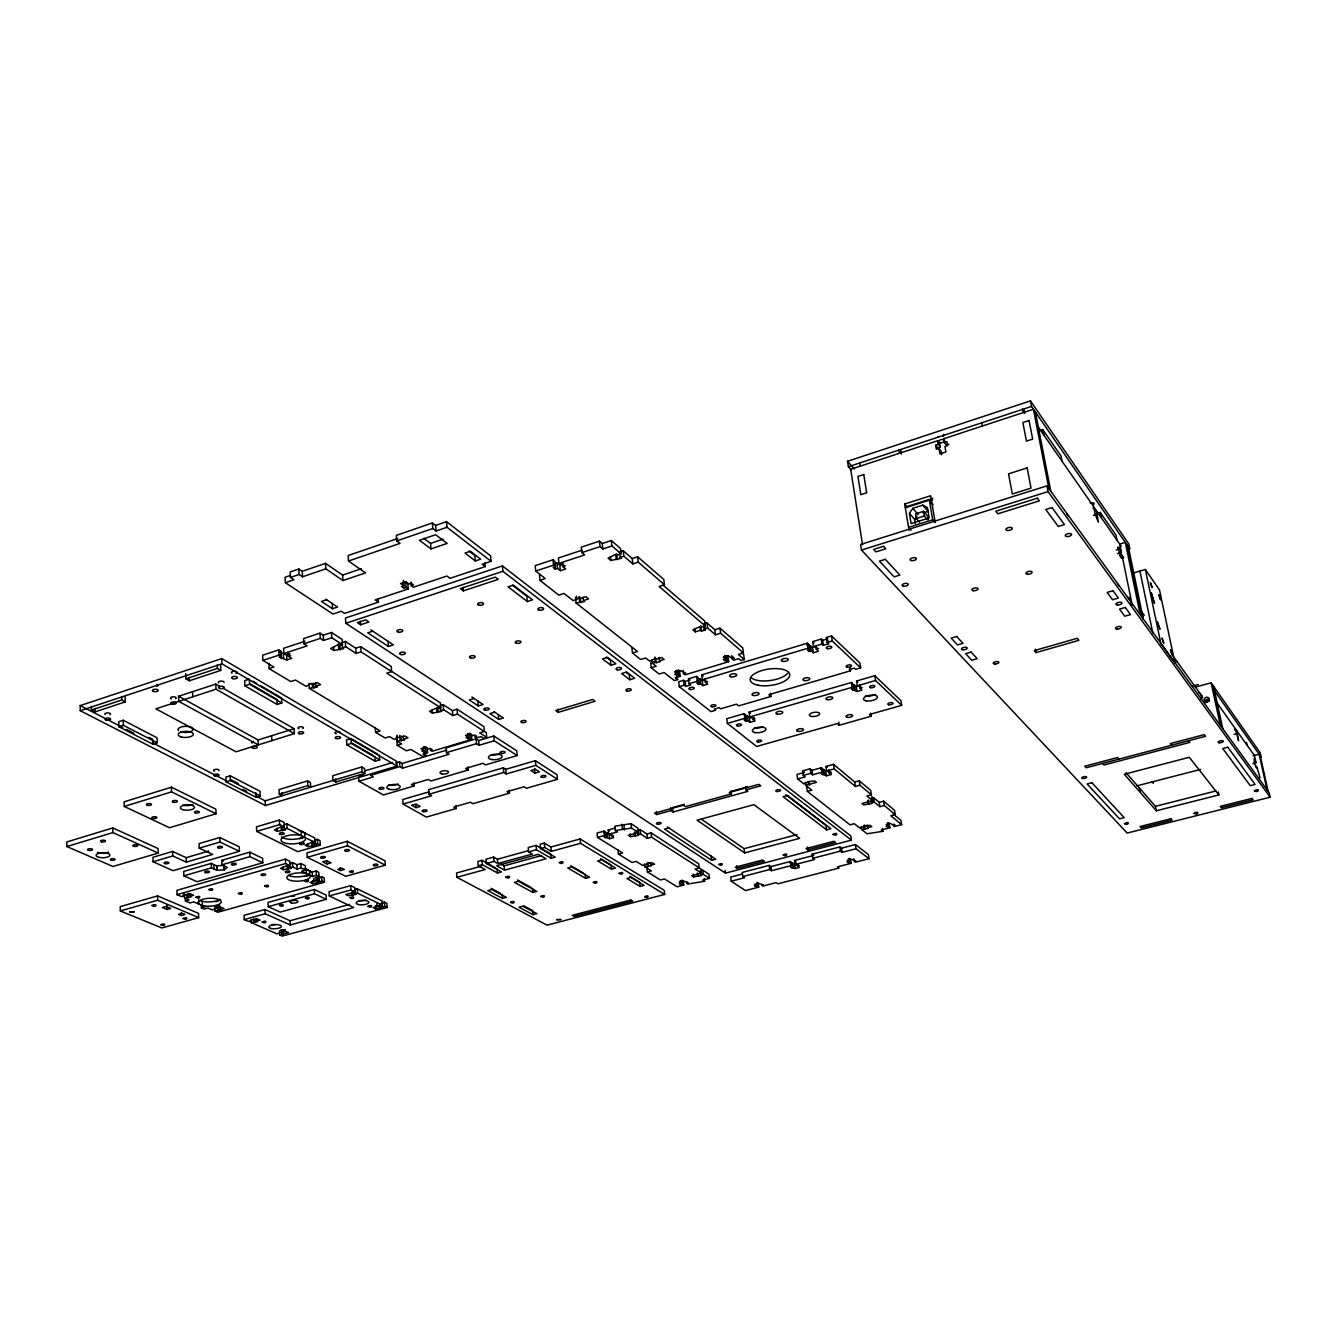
<?xml version="1.0" encoding="UTF-8"?>
<svg xmlns="http://www.w3.org/2000/svg" width="1337" height="1337" viewBox="0 0 1337 1337"><rect width="100%" height="100%" fill="white"/><g stroke="black" fill="none" stroke-linecap="round" stroke-linejoin="round"><path stroke-width="1.5" d="M215.792 901.873L218.483 900.921M909.411 513.341L912.77 508.344L922.797 505.169L927.443 507.625L929.198 517.92L911.115 523.619L909.411 513.341L914.709 519.475L915.394 523.569M914.709 519.475L916.948 516.166M224.031 869.835L227.273 867.395L221.909 864.788L221.758 860.326L249.752 852.17L262.604 858.321L262.787 862.766L197.074 881.718L183.871 875.835L183.737 871.406L211.296 863.384L216.627 865.824L223.881 865.39L224.031 869.835L216.778 870.27L211.447 867.83L183.871 875.835M304.569 876.387L308.195 875.952M397.707 538.493L348.188 555.523L348.522 561.022L365.469 572.904L342.94 580.542L342.606 575.111L325.493 563.328L302.246 571.334L298.786 569.01L290.179 571.969L290.447 577.45L293.923 579.757L285.349 582.698L285.082 577.233L290.229 575.478M411.027 582.113L411.295 585.706L413.4 587.21L446.909 576.03L450.001 578.319L485.231 566.587L482.189 564.264L491.08 561.306L446.993 527.263L436.063 531.006L435.645 525.441L432.386 522.951L396.304 535.385L396.705 540.933L400.014 543.374L348.522 561.022M435.645 525.441L446.541 521.681L490.612 555.858L491.08 561.306M315.766 682.823L315.95 686.232L320.562 684.628L317.437 682.739L312.691 684.26L311.337 683.424L306.056 686.382L295.494 680.032L290.731 681.552L269.105 668.617L268.871 663.436M290.447 577.45L299.07 574.492L302.53 576.799L325.81 568.81L342.94 580.542M396.705 540.933L432.82 528.516L436.063 531.006M583.049 597.138L583.417 600.631L588.531 598.876L585.823 596.703L580.576 598.391L579.406 597.438L573.272 600.731L564.08 593.461L558.833 595.166L539.998 580.358L539.496 575.01M423.979 538.46L430.564 543.407L443.115 539.129M342.606 575.111L361.374 568.726M430.982 548.905L447.143 543.424L435.678 534.716L419.45 540.265L430.982 548.905L430.564 543.407M326.546 599.728L321.465 601.433L332.512 608.753L337.576 607.048L325.91 599.21M408.203 588.932L407.818 583.567L405.713 582.063L403.473 582.815L403.858 588.196L406.097 587.444L408.203 588.932L375.196 599.945L378.404 602.151L344.595 613.399L341.336 611.243L332.946 614.034L285.349 582.698M475.32 560.972L480.651 559.184L470.373 551.279L465.009 553.1L475.32 560.972L474.852 555.523L468.969 551.011M403.39 580.408L403.774 585.79L401.518 586.542L403.858 588.196M411.295 585.706L413.534 584.954L411.211 583.3L408.972 584.052L405.779 581.779L400.582 583.534L403.774 585.79M80.22 705.585L221.758 658.589L396.638 761.321L396.955 766.084L265.394 805.509L80.27 710.699L80.22 705.585L104.253 717.969M502.428 565.919L345.514 617.995L345.832 623.276L725.456 873.145L851.418 840.137L850.8 835.909L502.428 565.919L502.896 571.317L851.418 840.137M80.27 710.699L221.942 663.82L396.955 766.084M345.832 623.276L502.896 571.317M389.919 670.272L440.425 702.894L440.809 707.858L386.777 673.129L391.607 671.592L391.273 666.478L360.706 646.64L355.809 648.228L345.33 641.459L342.055 642.529L342.356 647.743L343.726 648.629L333.849 650.517L330.657 648.495L337.793 644.818L339.18 645.704L342.456 644.635L342.155 639.404L331.476 632.501L323.236 635.225L319.994 633.136L303.583 638.568L303.85 643.816L307.126 645.871L283.862 653.526L283.611 648.295L304.92 641.259M704.783 626.618L705.217 630.011L701.44 631.164L700.404 630.295L695.273 631.883L692.867 629.861L700.772 626.217L701.808 627.103L705.251 626.034L659.091 586.442L664.422 584.737L638.267 562.158L632.836 563.913L632.234 558.548L623.226 550.794L619.616 551.98L620.201 557.362L621.387 558.381L610.808 560.437L608.051 558.114L616.29 554.019L617.477 555.039L621.103 553.852L611.928 545.981L602.803 548.972L602.218 543.557L599.427 541.167L581.261 547.167L581.829 552.599L584.653 554.939L558.899 563.412L558.365 558.014L582.096 550.192M91.334 706.655L91.384 710.064L121.7 700.036L125.243 701.908L125.143 696.778M185.709 673.664L185.876 678.845L217.396 668.433L220.806 670.405L220.622 665.208M851.134 469.805L848.393 466.713L847.541 461.282L1030.443 400.899L1128.829 543.992L1129.865 549.022L1031.529 406.431L1030.443 400.899M288.291 652.874L288.458 656.35L291.733 658.356L286.887 659.943L279.099 657.152L281.205 656.467L280.954 651.253L278.748 649.899L262.654 655.214L262.888 660.428L273.901 667.046L269.105 668.617M562.526 563.061L562.894 566.654L565.735 568.944L560.387 570.698L557.529 568.409L555.223 569.161L553.117 567.473L555.44 566.721L554.905 561.339L553 559.785L535.184 565.668L535.702 571.033L545.295 578.62L539.998 580.358M602.218 543.557L611.327 540.549L620.502 548.454L621.103 553.852M91.384 710.064L94.944 711.902L125.243 701.908M185.876 678.845L189.319 680.784L220.806 670.405M360.555 624.747L368.895 622.006L365.72 619.883L357.38 622.641L360.555 624.747L360.338 621.237M463.354 590.87L498.266 579.356L495.292 577.099L460.329 588.631L463.354 590.87L463.07 587.311M278.865 651.938L280.954 651.253M303.85 643.816L320.278 638.401L323.521 640.473L331.76 637.766L342.456 644.635M581.829 552.599L600.012 546.599L602.803 548.972M848.393 466.713L1031.529 406.431M560.387 570.698L559.835 565.334L556.994 563.027L554.688 563.796L555.223 569.161M262.888 660.428L278.998 655.13L281.205 656.467M535.702 571.033L553.535 565.183L555.44 566.721M289.862 653.676L286.051 654.879L283.862 653.526M940.346 447.059L938.24 444.385L935.649 445.238L937.755 447.912L940.346 447.059L939.71 443.416L937.605 440.742L850.683 469.287L862.566 544.878M559.835 565.334L563.412 564.164M288.458 656.35L290.564 655.665L288.157 654.177M562.894 566.654L565.217 565.885L558.899 563.412M1048.86 488.557L1033.451 409.239L943.588 438.77L944.24 442.43L946.847 441.578L947.549 445.605L944.941 446.458L945.911 451.956L939.911 453.928L938.942 448.413L936.351 449.265L935.649 445.238M372.739 631.198L367.775 632.819L388.415 646.473L393.329 644.885L370.867 629.877M178.606 696.259L258.074 739.979L258.275 744.893L178.757 701.357L178.606 696.259L215.825 684.076L219.385 686.098M948.936 444.252L946.345 445.104L944.24 442.43M342.356 647.743L345.631 646.673L356.127 653.425L361.04 651.838L391.607 671.592M294.341 733.629L216.009 689.207L155.861 708.827L236.081 751.812L294.341 733.629L294.107 728.698L222.945 688.137M620.201 557.362L623.844 556.192L632.836 563.913M123.238 720.242L118.776 721.696L118.859 726.743L152.786 744.174L157.198 742.77L157.081 737.807L123.238 720.242L123.338 725.289L157.198 742.77M632.234 558.548L637.649 556.794L663.804 579.473L664.422 584.737M118.859 726.743L123.338 725.289M249.584 684.26L249.367 679.112L244.671 680.65L244.872 685.781L249.584 684.26L281.806 702.995L281.572 697.947L260.113 685.396M1039.718 430.564L1042.743 429.578L1061.026 455.95L1062.096 461.298M527.33 601.533L532.51 599.845L513.341 585.138L508.093 586.859L527.33 601.533L526.828 596.252L512.422 585.205M309.064 683.257L309.332 688.354L317.304 687.051L315.95 686.232M575.562 597.723L576.097 602.97L584.587 601.566L583.417 600.631M909.06 530.304L904.681 504.016L930.636 495.726L935.165 522.098M244.872 685.781L277.177 704.482L281.806 702.995M932.791 498.3L906.87 506.556L904.681 504.016M905.333 507.776L929.349 500.122L933.176 504.701M928.363 519.424L927.828 516.316L923.583 511.336L915.578 513.876L916.363 518.539L919.572 522.249M923.048 512.94L928.045 511.352L922.797 505.169M916.363 518.539L924.385 515.998L927.56 519.725M935.115 522.617L932.708 519.775L908.592 527.363L911.049 530.171M1046.921 485.883L860.593 544.477L861.479 550.075L1127.175 833.068L1270.15 797.203L1269.164 792.774L1046.921 485.883L1048.041 491.615L1270.15 797.203M861.479 550.075L1048.041 491.615M258.074 739.979L294.107 728.698M171.454 787.192L124.174 801.799L124.257 806.445L169.548 827.737L216.042 813.748L215.892 809.169L171.454 787.192L171.571 791.872L216.042 813.748M703.546 624.045L706.989 622.975L714.827 629.727L715.462 634.808L720.61 633.237L743.439 652.941L738.375 654.462L744.341 659.576L740.982 660.578L738.759 658.673L733.729 660.177L732.225 658.907L731.79 655.598M440.074 705.652L443.199 704.699L452.407 710.632L457.07 709.195L483.894 726.609L484.312 731.456L479.699 732.86L486.701 737.355L486.3 732.526L483.676 730.838M440.809 707.858L436.464 708.042L429.545 711.334L432.336 713.106L441.661 711.384L440.458 710.599L440.207 707.306M474.017 698.516L469.287 699.97L478.328 705.953L483.041 704.499L471.894 697.028M124.257 806.445L171.571 791.872M703.763 625.733L704.181 629.125L707.624 628.072L715.462 634.808M440.458 710.599L443.583 709.646L452.792 715.562L457.471 714.125L484.312 731.456M230.165 775.761L225.869 777.081L226.053 781.861L255.985 797.253L260.23 795.966L260.03 791.27L230.165 775.761L230.332 780.541L260.23 795.966M377.586 754.101L351.013 738.559L346.517 739.946L346.801 744.809L375.212 761.254L379.658 759.917L379.357 755.138M631.9 647.994L632.468 653.024L637.482 651.487L576.097 602.97M375.246 727.428L375.563 732.325L380.126 730.921L309.332 688.354M714.827 629.727L719.958 628.156L742.77 647.944L743.439 652.941M1096.407 513.575L1100.201 512.405L1116.077 535.301L1117.114 540.365M1093.399 515.397L1097.226 514.227L1098.329 522.215L1094.919 513.642L1094.167 507.375L1037.529 426.002M226.053 781.861L230.332 780.541M346.801 744.809L351.297 743.422L379.658 759.917M610.925 665.308L615.872 663.787L607.499 657.369L602.519 658.907L610.925 665.308L610.374 660.294L606.179 657.085M397.106 735.266L397.323 738.509L394.298 739.445L389.602 736.62L385.056 738.007L375.563 732.325M653.943 661.782L650.634 662.784L651.203 667.765L659.191 674.032L664.121 672.544L674.299 680.583L677.575 679.614L677.174 676.321M651.771 659.759L652.155 663.085L660.16 661.798L658.74 657.637M659.124 660.963L664.121 659.442L661.715 657.52L656.718 659.041L655.665 658.205L649.732 661.18L645.671 657.971L640.69 659.492L632.468 653.024M403.239 735.952L403.456 739.194L404.66 739.913L397.089 741.116L401.735 743.924L397.223 745.294L396.771 736.269M403.456 739.194L408.002 737.807L405.228 736.102L396.103 737.773L397.323 738.509M112.826 827.937L66.85 841.942L66.883 846.538L112.926 866.493L158.184 853.073L158.084 848.544L112.826 827.937L112.893 832.583L158.184 853.073M494.59 712.186L489.91 713.607L498.701 719.423L503.347 718.019L493.888 711.652M651.203 667.765L656.166 666.261L652.155 663.085M66.883 846.538L112.893 832.583M629.811 679.731L634.707 678.243L626.585 672.01L621.672 673.514L629.811 679.731L629.276 674.784L626.017 672.277M279.249 794.228L307.794 785.638L310.652 787.175L310.418 782.463L307.56 780.908L279.049 789.532L279.249 794.228L282.157 795.749L282.007 792.607M423.428 747.366L425.383 746.781L427.171 747.868L427.522 752.664L423.027 754.018L425.734 755.639L425.5 752.464M469.688 733.395L467.716 733.996L468.1 738.826L470.089 738.225L471.844 739.344L471.46 734.531L469.688 733.395L470.089 738.225M361.759 766.97L332.712 775.744L332.963 780.474L335.788 782.028L364.834 773.304L364.55 768.558L361.759 766.97L362.06 771.733L364.834 773.304M676.505 670.372L676.89 673.681L674.75 674.316L680.165 676.288L675.235 677.759L677.575 679.614M725.122 655.698L725.54 659.024L723.367 659.676L728.698 661.698L685.096 674.801L683.541 673.564L683.14 670.255M467.883 733.779L468.134 737.005L466.145 737.589L468.1 738.826M683.541 673.564L685.68 672.912L679.497 670.305L674.55 671.809L676.89 673.681M732.225 658.907L734.414 658.255L732.76 656.851L730.57 657.503L728.314 655.581L723.267 657.102L725.54 659.024M471.844 739.344L432.035 751.31L430.23 750.224L432.185 749.622L430.196 748.419L428.241 749.004L425.534 747.366L421.021 748.72L423.729 750.375L421.79 750.959L427.522 752.664M558.314 712.32L595.149 701.24L592.692 699.468L555.808 710.565L558.314 712.32L557.997 709.078M255.935 796.083L265.194 800.846L362.06 771.733M364.767 770.897L392.66 762.525M395.585 763.043L399.479 761.889L402.17 763.477L446.775 750.09M467.933 766.886L468.184 770.012L465.61 768.441L482.991 763.31L485.532 764.898L517.202 755.555L516.784 750.842L493.821 735.985L478.696 740.531L476.106 738.876L446.073 747.884L446.441 752.647L449.082 754.269L402.504 768.19L399.796 766.602L370.616 775.343L373.357 776.897L358.918 781.226L358.634 776.53L364.048 774.908M425.734 755.639L422.743 756.541L410.944 749.455L406.448 750.809L397.223 745.294M486.701 737.355L483.643 738.275L481.019 736.587L476.423 737.974L474.668 736.854L476.657 736.252L474.719 735.016L472.73 735.617L470.072 733.929L465.477 735.317L468.134 737.005M1116.228 549.975L1119.955 548.855L1121.442 552.515L1117.699 553.635M705.067 679.079L705.468 682.355L707.724 684.176L702.827 685.63L700.571 683.809L698.449 684.444L696.778 683.107L698.75 682.522L698.131 677.625L696.627 676.388L688.455 678.845L689.056 683.742L690.577 684.962L685.697 686.416L685.096 681.519L683.575 680.299L678.695 681.77L679.28 686.666L710.933 711.618L715.713 710.231L714.259 709.078L719.055 707.674L720.509 708.827L736.537 704.148L738.676 705.886L770.964 696.46L770.53 693.251M705.468 682.355L707.607 681.72L702.309 679.781L701.691 674.867L807.414 643.197L808.818 644.484L809.537 649.464L807.498 650.066L809.035 651.487L811.241 650.835L813.331 652.757L818.445 651.236L816.355 649.297L815.871 645.988M816.355 649.297L818.578 648.646L813.431 646.59L812.695 641.61L821.252 639.053L822.639 640.356L823.358 645.336L828.505 643.799L828.004 640.473M828.505 643.799L827.118 642.495L826.383 637.515L831.53 635.961L859.892 662.968L860.644 667.848L855.596 669.336L854.293 668.099L849.246 669.57L850.566 670.806L768.859 694.688L770.964 696.46M446.441 752.647L476.49 743.656L479.097 745.294L494.222 740.765L517.202 755.555M685.096 681.519L689.976 680.065L688.455 678.845M806.779 645.102L808.818 644.484M822.639 640.356L827.77 638.819L826.383 637.515M702.827 685.63L702.226 680.75L699.97 678.912L697.847 679.547L698.449 684.444M813.331 652.757L812.612 647.793L810.523 645.855L808.317 646.523L809.035 651.487M679.28 686.666L684.16 685.196L685.697 686.416M689.056 683.742L697.229 681.302L698.75 682.522M702.309 679.781L808.133 648.178L809.537 649.464M813.431 646.59L821.971 644.033L823.358 645.336M827.118 642.495L832.282 640.958L860.644 667.848M702.226 680.75L705.485 679.781M208.773 851.034L186.194 857.669L172.607 851.452L152.97 857.268L153.07 861.763L173.058 870.688L239.423 851.301L239.256 846.806L219.786 837.497L199.079 843.614L199.213 848.159L212.683 854.427L186.328 862.148L172.724 855.964L153.07 861.763M279.4 820.049L256.487 826.834L256.687 831.397L297.716 851.652L320.245 845.151L320.011 840.655L317.337 839.302L314.646 840.087L314.863 844.583L316.033 845.168L307.844 846.605L305.154 845.268L311.02 842.644L314.897 842.444L314.663 837.948L286.853 823.843L284.113 824.645L284.33 829.207L285.533 829.809L277.21 831.296L274.419 829.893L280.319 827.185L284.28 827.001L284.062 822.422L279.4 820.049L279.617 824.645L284.28 827.001M199.213 848.159L219.953 842.043L239.423 851.301M256.687 831.397L279.617 824.645M1133.926 572.838L1145.374 569.478L1159.547 590.068L1174.939 662.985L1160.884 643.565L1145.374 569.478M413.785 782.88L414.002 785.989L383.485 794.98L358.918 781.226M468.184 770.012L430.915 780.992L428.308 779.454L411.378 784.468L414.002 785.989M284.33 829.207L287.071 828.405L314.897 842.444M509.146 790.134L509.414 793.175L507.007 791.688L524.037 786.774L526.427 788.278L557.462 779.337L557.028 774.725L535.368 760.686L505.821 769.327L503.347 767.789L428.642 789.682L428.976 794.295L431.55 795.782L403.122 804.072L402.821 799.493L429.327 791.738M428.976 794.295L503.748 772.435L506.222 773.989L535.803 765.349L557.462 779.337M415.974 807.682L420.202 806.445L415.924 804.038L411.679 805.258L415.974 807.682L415.757 804.64M534.967 773.12L539.413 771.833L535.385 769.243L530.939 770.547L534.967 773.12L534.549 768.474M221.909 864.788L249.919 856.649L262.787 862.766M754.285 717.852L754.703 721.011L749.957 722.381L747.868 720.693L745.812 721.278L744.274 720.041L746.18 719.507L745.561 714.76L744.157 713.624L726.776 718.671L727.378 723.401L756.608 746.481L837.313 723.601L839.218 725.256L871.156 716.197L870.671 713.072M754.703 721.011L752.631 719.323L754.686 718.721L753.166 717.484L751.093 718.069L749.706 716.95L749.071 712.203L851.452 682.488L852.755 683.675L853.474 688.488L851.502 689.056L856.984 691.513L861.914 690.093L860.009 688.321L859.507 685.112M860.009 688.321L862.148 687.703L857.301 685.814L856.566 681.001L874.782 675.703L900.904 700.621L901.673 705.351L869.301 714.526L871.156 716.197M745.194 716.548L747.249 715.947L749.338 717.651L749.957 722.381M852.187 685.563L854.326 684.945L856.248 686.717L856.984 691.513M727.378 723.401L744.776 718.37L746.18 719.507M749.706 716.95L852.187 687.302L853.474 688.488M857.301 685.814L875.534 680.533L901.673 705.351M856.248 686.717L859.541 685.764M314.863 844.583L317.571 843.797L320.245 845.151M456.051 805.459L456.285 808.484L426.353 817.108L403.122 804.072M509.414 793.175L472.88 803.704L470.423 802.25L453.795 807.047L456.285 808.484M157.582 895.89L120.263 906.62L120.33 910.948L161.877 927.962L198.645 917.633L198.511 913.372L157.582 895.89L157.682 900.236L198.645 917.633M177.069 894.67L285.6 863.535L290.062 865.691L286.268 865.875L280.586 868.398L283.26 869.668L291.249 868.281L290.096 867.73L289.845 861.262L285.383 859.106L176.952 890.308L177.069 894.67L181.748 896.676L184.272 895.957L184.188 893.066M347.252 841.291L306.992 852.889L307.226 857.335L345.731 876.303L385.323 865.173L385.039 860.811L347.252 841.291L347.52 845.769L385.323 865.173M120.33 910.948L157.682 900.236M307.226 857.335L347.52 845.769M303.616 868.699A11.782 4.161 -3.1 0 1 306.173 869.184L312.223 872.108L316.134 871.005L318.724 872.259L318.958 876.621L316.368 875.367L312.44 876.487L301.544 871.223L305.488 870.103L305.271 865.707L300.875 863.568L296.931 864.705L292.519 862.566L289.878 863.318L291.031 863.869M1035.974 652.606L1078.875 640.339L1077.238 638.301L1034.27 650.618L1035.974 652.606L1035.339 649.197M184.406 893.551L184.523 897.896L191.041 896.893L189.837 896.375L189.754 893.484M189.837 896.375L193.631 895.289L190.84 894.085L183.052 895.439L184.272 895.957M290.096 867.73L292.719 866.978L297.148 869.1L301.092 867.98L305.488 870.103M185.291 898.08L185.375 900.971L189.152 899.885L184.523 897.896M167.008 909.494L170.752 908.425L166.106 906.469L162.362 907.522L167.008 909.494L166.908 905.182M326.997 863.986L330.974 862.85L326.629 860.694L322.652 861.83L326.997 863.986L326.83 861.045M201.319 905.015L201.402 907.873L205.146 906.82L193.748 901.89L189.988 902.96L185.375 900.971M181.264 915.511L184.991 914.458L182.25 913.305L178.54 914.341L181.264 915.511L181.197 912.653M318.958 876.621L315.031 877.724L319.342 879.796L319.108 875.451M340.333 870.588L344.294 869.468L341.737 868.198L337.776 869.317L340.333 870.588L340.166 867.663M313.727 878.442L313.877 881.334L309.983 882.437L312.557 883.673L320.412 882.303L319.309 881.768L319.075 877.44L321.682 876.704L324.239 877.941L324.473 882.27L217.73 912.269L215.056 911.099L214.906 906.837M319.342 879.796L312.758 880.799L313.877 881.334M215.056 911.099L221.441 910.129L220.287 909.628L220.187 906.787M220.287 909.628L224.031 908.575L221.357 907.405L216.444 907.957L212.366 909.945L207.87 907.99L204.126 909.06L201.402 907.873M319.309 881.768L321.899 881.05L324.473 882.27M314.312 889.473L268.052 902.425L268.236 906.687L280.235 912.101L326.312 899.316L326.078 895.055L314.312 889.473L314.529 893.768L326.312 899.316M268.236 906.687L314.529 893.768M349.492 904.397L290.079 920.742L264.977 909.511L244.086 915.344L244.236 919.589L248.598 921.494L252.693 919.555L257.556 919.004L260.13 920.14L256.403 921.176L256.286 918.352M376.783 903.829L376.967 906.653L375.914 906.152L382.332 905.182L382.064 900.937L357.297 888.854L354.723 889.573L354.974 893.868L356.043 894.403L348.255 895.74L345.765 894.537L355.074 891.963L354.823 887.651L350.678 885.629L329.052 891.645L329.286 895.957L353.703 907.556L290.279 924.953L265.161 913.773L244.236 919.589M329.286 895.957L350.929 889.941L355.074 891.963M251.072 919.806L251.189 922.614L257.523 921.661L256.403 921.176M354.974 893.868L357.564 893.166L382.332 905.182M802.618 770.897L804.49 772.385L796.986 774.457L797.621 778.953L805.125 776.881L803.253 775.393L802.618 770.897L810.155 768.808L812.01 770.313L812.645 774.808L822.038 772.218L823.258 773.221L821.302 773.755L826.433 775.794L830.962 774.558L830.528 771.566M495.425 867.78L481.955 860.326L477.927 861.446L478.278 865.774L485.164 869.535L456.886 877.306L456.552 873.011L481.036 866.259M528.098 850.767L497.431 859.223L493.637 857.101L485.966 859.223L486.334 863.552L501.459 871.908L497.464 872.994L482.306 864.671L478.278 865.774M456.886 877.306L547.05 925.154L664.723 894.436L664.255 890.325L580.141 838.951L550.928 847.006L544.293 843.079L540.165 844.232L540.566 848.594L555.256 857.201L551.178 858.304L550.777 853.992L536.053 845.368L528.199 847.541L528.6 851.903L532.327 854.042L497.799 863.552L494.005 861.429L486.334 863.552M684.343 804.306L672.528 807.565L673.046 811.994L747.918 791.337L745.962 789.9L745.578 786.908M731.59 791.237L747.333 786.875M812.01 770.313L821.386 767.705L822.623 768.708L823.258 773.221M828.706 770.062L829.141 773.07L831.113 772.519L826.584 770.964L825.932 766.452L833.503 764.363L854.761 782.028L855.429 786.457L859.908 785.237L871.39 794.796L866.944 796L872.626 800.679L862.031 803.52L863.735 804.907L872.092 803.47L871.657 800.562M730.871 790.986L731.255 793.961L685.396 806.629L683.357 805.208L654.595 813.163L656.668 814.551L670.99 810.606L673.046 811.994M745.962 789.9L760.77 785.805L758.831 784.334L729.267 792.507L731.255 793.961M820.651 769.26L822.623 768.708M637.732 834.672L640.54 833.904L647.409 838.332L651.604 837.179L700.922 868.95L701.424 873.145L695.14 869.1L699.218 868.031L698.716 863.819L651.119 832.834L646.924 833.97L640.072 829.525L637.264 830.294L638.635 835.241L630.446 836.661L628.357 835.324L638.468 832.567L637.983 828.171L631.031 823.659L614.819 826.199L615.287 830.595L617.41 831.948L608.686 834.338L608.218 829.959L615.204 828.038M803.253 775.393L810.79 773.321L812.645 774.808M822.004 770.363L823.96 769.811L825.781 771.315L826.433 775.794M528.6 851.903L536.455 849.73L551.178 858.304M540.566 848.594L544.694 847.457L551.329 851.351L580.576 843.329L664.723 894.436M611.36 833.302L611.661 836.21L613.783 837.547L609.588 838.7L604.09 836.895L605.912 836.394L605.444 831.998L604.023 831.113L597.054 833.035L597.505 837.413L622.541 852.956L618.429 854.076L617.978 849.764M603.639 832.5L605.444 831.998M826.584 770.964L834.171 768.875L855.429 786.457M615.287 830.595L631.499 828.071L638.468 832.567M609.588 838.7L609.137 834.321L607.015 832.984L605.193 833.486L605.644 837.864M597.505 837.413L604.474 835.491L605.912 836.394M500.957 864.086L504.116 865.858L541.669 855.546M611.661 836.21L613.482 835.709L608.686 834.338M805.258 782.346L805.676 785.32L816.422 782.362L814.584 780.908L809.303 781.493L803.821 783.85L797.621 778.953M376.967 906.653L373.14 907.689L375.53 908.859L383.201 907.539L382.165 907.038L381.897 902.809L384.454 902.107L386.828 903.277L387.112 907.505L282.157 936.101L279.667 935.014L279.466 930.853M504.484 870.153L546.014 858.789L538.293 854.31L496.579 865.774L504.484 870.153L504.116 865.858M668.734 827.937L664.506 829.09L711.685 860.309L715.78 859.223L667.38 826.968M279.667 935.014L288.491 932.608L286.001 931.505L281.221 932.039L277.143 933.928L251.189 922.614M382.165 907.038L384.722 906.352L387.112 907.505M1192.303 686.115L1198.27 684.494M806.729 786.925L807.347 791.354L811.793 790.15L805.676 785.32M1195.194 687.151L1211.121 682.806L1260.256 752.865L1261.226 757.227L1214.564 690.911M854.761 782.028L859.24 780.808L870.721 790.401L871.39 794.796M1206.091 701.407L1209.467 700.504M861.095 826.567L861.513 829.408L867.011 833.753L882.871 831.313L881.25 830.01L890.141 827.687L886.03 826.333L887.885 825.831L886.264 824.528L890.576 823.391L892.197 824.712L894.069 824.21L895.238 825.18L893.367 825.681L894.436 826.55L901.623 824.662L890.877 815.787L895.238 814.634L884.292 805.526L879.896 806.696L879.228 802.35L873.646 797.704L870.705 798.507L871.44 799.108M502.511 898.414L506.389 897.378L491.749 889.54L487.838 890.609L502.511 898.414L502.16 894.236M611.477 869.184L615.521 868.097L601.767 859.775L597.672 860.894L611.477 869.184L611.026 864.939L600.697 858.688M532.911 892.464L536.822 891.411L518.455 881.284L514.494 882.353L532.911 892.464L532.527 888.269M585.589 878.359L589.584 877.289L571.768 866.861L567.724 867.947L585.589 878.359L585.171 874.131M870.922 799.961L871.373 802.868L874.314 802.083L879.896 806.696M879.228 802.35L883.623 801.181L894.57 810.322L895.238 814.634M644.518 863.953L644.835 866.777L651.386 865.791L650.217 862.432M650.534 865.256L654.612 864.17L652.623 862.933L647.676 863.485L642.846 865.54L636.145 861.396L632.067 862.482L618.429 854.076M646.924 867.73L647.392 871.941L651.437 870.872L644.835 866.777M701.641 819.347L744.091 848.661L797.086 834.606M826.6 829.859L830.879 828.723L787.543 795.498L783.131 796.702L826.6 829.859L825.999 825.581L785.755 794.73M744.642 852.889L799.643 838.332L753.901 804.673L697.062 820.199L744.642 852.889L744.091 848.661M533.012 914.675L536.839 913.672L522.851 906.185L519.007 907.205L533.012 914.675L532.661 910.581L523.887 905.884M640.139 886.448L644.116 885.395L630.98 877.456L626.969 878.509L640.139 886.448L639.688 882.27L629.811 876.303M704.281 878.509L704.616 881.284L702.777 880.097L709.479 878.342L708.978 874.181L702.794 870.17L700.087 870.872L701.407 875.585L693.585 876.905L691.714 875.702L701.424 873.145M861.513 829.408L868.231 828.388L867.797 825.547M867.078 824.979L867.512 827.82L871.808 826.701L870.153 825.38L865.139 825.932L859.858 828.088L854.276 823.692L849.981 824.829L807.347 791.354M1234.101 734.464L1237.36 733.612L1238.597 740.731L1235.104 728.364L1216.57 702.259M700.588 875.067L703.295 874.348L709.479 878.342M737.138 868.398L764.363 861.262L762.575 860.025L735.333 867.178L737.138 868.398L736.787 865.624M807.765 849.881L835.692 842.544L834.004 841.274L806.044 848.611L807.765 849.881L807.381 847.073M680.817 880.648L681.135 883.423L679.413 883.874L683.775 885.077L683.291 880.916L682.037 880.13L682.522 884.292M683.775 885.077L677.124 886.815L664.422 878.927L660.411 879.98L647.392 871.941M704.616 881.284L687.77 884.024L686.516 883.239L688.254 882.788L686.884 881.919L683.257 881.183L679.246 882.236L681.135 883.423M853.775 858.688L855.262 862.248L869.033 858.705L856.014 848.728L842.093 852.354L841.491 848.176L839.837 846.923L812.194 854.142L813.882 855.379L794.579 860.41L795.147 864.571L798.055 864.905L799.309 865.791L797.537 866.259L799.242 867.462L795.164 868.532L791.688 867.78L790.434 866.894L792.072 866.476L790.919 865.674L771.499 870.721L770.948 866.577L769.21 865.373L742.269 872.409L742.787 876.537L744.559 877.724L731.189 881.2L730.687 877.089L742.135 874.097M770.948 866.577L790.351 861.513L792.072 866.476M841.491 848.176L855.396 844.533L868.415 854.56L869.033 858.705M789.866 862.749L791.504 862.315M795.164 868.532L794.596 864.387L792.891 863.167L791.12 863.635L791.688 867.78M742.787 876.537L769.761 869.518L771.499 870.721M812.194 854.142L812.779 858.321L840.438 851.101L842.093 852.354M795.147 864.571L814.467 859.541L812.779 858.321M1136.868 785.855L1200.576 769.393M1253.187 755.789L1259.136 754.252L1267.075 789.9M848.477 858.855L848.878 861.63L847.09 862.081L851.134 863.318L837.447 866.844L839.084 868.047L777.833 883.824L776.128 882.654L762.809 886.097L761.655 885.311L763.394 884.877L758.547 883.339L754.553 884.375L756.291 885.529L754.569 885.98L758.714 887.15L758.196 883.055M854.176 861.446L855.964 860.995L851.385 859.34L847.24 860.41L848.878 861.63M758.714 887.15L745.478 890.559L731.189 881.2M1252.802 763.628L1255.995 762.809L1254.373 755.489L1236.224 729.935L1237.36 733.612M1126.038 772.719L1155.435 806.345L1215.901 790.969M1218.876 794.93L1189.295 757.294L1124.283 774.257L1156.338 810.774L1218.876 794.93L1218.241 791.955M253.478 741.383L251.941 741.985A2.707 1.086 -2.2 0 0 252.175 743.071M200.132 900.62L202.205 901.305A11.632 3.994 -2.4 0 0 220.104 899.199M298.469 830.544A12.267 4.512 -2.9 0 1 301.143 831.079L304.669 832.867A12.267 4.512 -2.9 0 1 305.287 834.004M221.758 860.326L223.446 861.112M319.075 877.44L320.195 877.974M381.897 902.809L382.934 903.311M107.963 719.874L122.753 727.495M126.463 729.4L133.85 733.211M152.351 742.737L226.337 780.841M243 789.415L246.693 791.32M149.109 737.372L152.669 739.227L152.786 744.174M231.151 779.805L238.203 783.449M491.164 888.336L500.322 893.25M517.486 879.963L530.856 887.35M250.052 683.775L276.943 699.435L277.177 704.482M351.832 743.038L373.14 755.438M570.882 865.758L583.383 873.078M252.944 681.218L256.52 683.307M608.218 829.959L609.639 830.845M637.264 830.294L638.15 830.879M309.549 870.822L306.173 869.184L306.39 873.562A11.782 4.145 -3.1 0 0 287.656 876.053A11.782 4.145 -3.1 0 0 298.318 881.183A11.782 4.145 -3.1 0 0 309.766 875.183L309.549 870.822A11.782 4.161 -3.1 0 1 310.134 871.858M749.071 712.203L750.475 713.34M701.691 674.867L703.212 676.104M829.141 773.07L830.962 774.558M825.932 766.452L827.152 767.455M893.283 814.032L900.954 820.4L901.623 824.662M704.181 629.125L705.217 630.011M619.616 551.98L620.786 553M663.085 585.155L704.616 620.936L705.251 626.034M741.45 652.69L743.673 654.612L744.341 659.576M856.566 681.001L857.853 682.188M812.695 641.61L814.099 642.913M1102.607 763.427L1103.994 764.998L1189.796 742.386L1188.543 740.765M847.541 461.282L854.393 469.053M1119.086 759.082L1117.715 757.494L1084.775 766.201L1086.212 767.756L1205.523 736.286L1204.286 734.631L1170.36 743.589L1171.647 745.21M912.77 508.344L918.068 514.511M1152.176 781.894L1153.38 783.315M938.942 448.413L941.064 451.087L941.699 454.747M1066.842 514.01L1068.647 516.517M1117.381 583.751L1118.969 585.957M1260.056 777.8L1256.964 767.204L1256.262 766.218L1256.68 768.123L1254.424 763.644L1254.089 758.814L1255.995 762.809M1128.01 597.438L1129.564 599.578L1129.096 597.321L1131.72 602.552L1122.478 557.596L1121.442 556.142L1121.91 558.348L1120.774 556.727L1117.715 547.201L1119.27 549.423L1118.818 547.217L1119.955 548.855M1141.297 612.028L1143.72 615.404M1171.68 654.161L1202.063 696.293M1176.125 660.796L1177.162 662.25M1038.231 429.662L1039.05 430.832M1097.226 514.227L1095.805 509.748L1121.242 546.298M1260.189 755.739L1268.128 791.337M1246.585 742.503L1247.237 745.444M1213.561 686.265L1222.77 728.715M1212.341 684.544L1221.567 727.044M1211.121 682.806L1220.363 725.389M1139.926 571.083L1152.845 633.12M1128.361 546.833L1143.285 618.931M1126.824 544.61L1141.765 616.842M1140.244 614.736L1125.303 542.404L1119.704 544.075L1121.442 552.515M1100.201 512.405L1101.253 517.569M1155.435 806.345L1156.338 810.774M1042.743 429.578L1043.796 435.026M1035.39 412.047L1050.782 491.197M1039.367 435.528L1040.086 439.204M1024.042 409.891L1024.76 413.568M1022.454 408.938L1023.156 412.632M981.659 422.375L982.344 426.035M937.605 440.742L938.24 444.385M929.349 500.122L932.708 519.775M923.583 511.336L924.385 515.998M900.737 450.452L901.339 454.079M898.848 449.633L899.45 453.26M1139.425 788.228L1139.943 791.437M859.791 462.485L860.376 466.112M874.782 675.703L875.534 680.533M890.141 827.687L888.42 822.539L889.072 826.801M887.45 822.99L887.885 825.831M883.623 801.181L884.292 805.526M882.437 828.489L882.871 831.313M873.646 797.704L874.314 802.083M871.958 796.317L872.626 800.679M854.326 684.945L855.062 689.742M850.081 667.547L850.566 670.806M852.438 687.151L852.922 690.36M851.452 682.488L852.187 687.302M868.214 799.977L868.866 804.322M867.696 800.813L868.131 803.721M859.24 780.808L859.908 785.237M864.454 824.962L865.089 829.224M863.936 825.815L864.37 828.656M831.53 635.961L832.282 640.958M838.75 722.13L839.218 725.256M855.396 844.533L856.014 848.728M821.252 639.053L821.971 644.033M850.533 859.19L851.134 863.318M849.463 858.371L850.065 862.515M833.503 764.363L834.171 768.875M839.837 846.923L840.438 851.101M810.523 645.855L811.241 650.835M807.414 643.197L808.133 648.178M823.96 769.811L824.611 774.307M821.386 767.705L822.639 774.858M810.155 768.808L810.79 773.321M809.035 782.162L809.453 785.137M808.233 781.527L808.651 784.501M795.716 861.229L796.284 865.373M792.891 863.167L793.459 867.329M790.351 861.513L790.919 865.674M769.21 865.373L769.761 869.518M747.249 715.947L747.868 720.693M745.394 718.119L745.812 721.278M744.157 713.624L744.776 718.37M728.698 661.698L728.063 656.718L726.559 655.448L727.194 660.428M757.043 882.286L757.561 886.381M724.387 656.099L725.022 661.08M719.958 628.156L720.61 633.237M706.989 622.975L707.624 628.072M700.805 626.084L701.44 631.164M699.986 626.903L700.404 630.295M725.122 870.37L725.456 873.145M694.856 628.49L695.273 631.883M699.97 678.912L700.571 683.809M696.627 676.388L697.229 681.302M711.184 856.098L711.685 860.309M683.575 680.299L684.16 685.196M680.165 676.288L679.564 671.341L678.009 670.104L678.611 675.035M702.794 870.17L703.295 874.348M675.887 670.739L676.472 675.686M698.115 873.579L698.449 876.353M697.296 873.044L697.63 875.835M693.268 874.114L693.585 876.905M656.517 662.901L654.896 657.085L655.464 662.082M680.316 880.582L680.784 884.743M670.656 807.648L670.99 810.606M637.649 556.794L638.267 562.158M656.333 811.609L656.668 814.551M623.226 550.794L623.844 556.192M651.119 832.834L651.604 837.179M616.808 554.303L617.41 559.668M615.822 555.072L616.223 558.665M646.924 833.97L647.409 838.332M647.944 862.348L648.412 866.593M647.242 863.217L647.543 866.058M611.327 540.549L611.928 545.981M610.407 556.844L610.808 560.437M640.072 829.525L640.54 833.904M635.075 831.714L635.543 836.093M634.34 832.6L634.657 835.508M631.031 823.659L631.499 828.071M599.427 541.167L600.012 546.599M630.128 833.753L630.446 836.661M623.978 825.614L624.446 830.01M621.855 824.244L622.323 828.656M607.015 832.984L607.466 837.363M580.759 602.786L580.225 597.555L579.038 596.603L579.589 601.867M604.023 831.113L604.474 835.491M576.381 596.101L576.748 599.611M556.994 563.027L557.529 568.409M553 559.785L553.535 565.183M580.141 838.951L580.576 843.329M550.928 847.006L551.329 851.351M544.293 843.079L544.694 847.457M535.368 760.686L535.803 765.349M536.053 845.368L536.455 849.73M505.821 769.327L506.222 773.989M503.347 767.789L503.748 772.435M498.283 714.56L498.701 719.423M484.913 562.977L485.231 566.587M493.821 735.985L494.222 740.765M497.431 859.223L497.799 863.552M497.113 868.699L497.464 872.994M493.637 857.101L494.005 861.429M477.927 701.023L478.328 705.953M478.696 740.531L479.097 745.294M476.106 738.876L476.49 743.656M481.955 860.326L482.306 864.671M446.541 521.681L446.993 527.263M457.07 709.195L457.471 714.125M452.407 710.632L452.792 715.562M432.386 522.951L432.82 528.516M443.199 704.699L443.583 709.646M437.851 707.49L438.218 712.437M436.764 708.376L437.015 711.668M432.102 709.813L432.336 713.106M425.383 746.781L425.718 751.578M423.511 747.166L423.779 752.163M405.713 582.063L406.097 587.444M401 736.085L401.334 740.932M402.17 763.477L402.504 768.19M399.796 735.35L400.131 740.197M399.479 761.889L399.796 766.602M388.064 641.292L388.415 646.473M378.17 598.592L378.404 602.151M384.454 902.107L384.722 906.352M374.912 756.475L375.212 761.254M380.126 904.079L380.393 908.308M379.19 904.982L379.357 907.806M360.706 646.64L361.04 651.838M375.363 906.035L375.53 908.859M355.809 648.228L356.127 653.425M345.33 641.459L345.631 646.673M351.013 738.559L351.297 743.422M357.297 888.854L357.564 893.166M339.832 644.584L340.133 649.799M352.951 890.893L353.202 895.188M338.445 643.699L338.746 648.93M351.965 891.796L352.132 894.67M350.678 885.629L350.929 889.941M332.211 603.405L332.512 608.753M333.648 647.041L333.849 650.517M331.476 632.501L331.76 637.766M325.493 563.328L325.81 568.81M335.604 778.869L335.788 782.028M323.236 635.225L323.521 640.473M319.994 633.136L320.278 638.401M313.56 683.057L313.844 688.154M312.306 683.942L312.474 687.335M321.682 876.704L321.899 881.05M317.337 839.302L317.571 843.797M302.246 571.334L302.53 576.799M317.337 878.777L317.571 883.105M316.134 871.005L316.368 875.367M316.301 879.679L316.451 882.57M298.786 569.01L299.07 574.492M312.825 841.541L313.059 846.02M311.671 840.956L311.905 845.435M307.56 780.908L307.794 785.638M312.223 872.108L312.44 876.487M312.423 880.782L312.557 883.673M307.694 843.614L307.844 846.605M304.669 832.867L304.886 837.397A12.284 4.496 -2.9 0 1 292.987 843.864A12.284 4.496 -2.9 0 1 281.84 838.232A12.284 4.496 -2.9 0 1 301.36 835.608L301.143 831.079M300.875 863.568L301.092 867.98M286.636 654.729L286.887 659.943M296.931 864.705L297.148 869.1M283.611 657.938L283.36 652.723L281.271 653.409L281.522 658.623M292.519 862.566L292.719 866.978M278.748 649.899L278.998 655.13M286.853 823.843L287.071 828.405M288.207 866.159L288.357 869.1M290.079 920.742L290.279 924.953M287.054 865.607L287.204 868.549M285.383 859.106L285.6 863.535M282.391 827.653L282.525 830.695M281.171 827.051L281.322 830.093M283.126 866.744L283.26 869.668M283.009 930.652L283.193 934.83M281.923 930.184L282.107 934.346M277.077 828.255L277.21 831.296M271.612 735.734L271.829 740.648M265.194 800.846L265.394 805.509M264.977 909.511L265.161 913.773M255.802 792.54L255.985 797.253M254.682 919.605L254.799 922.43M253.562 919.104L253.679 921.928M249.752 852.17L249.919 856.649M221.758 658.589L221.942 663.82M217.279 664.957L217.396 668.433M224.248 865.29L224.399 869.735M215.825 684.076L216.009 689.207M219.786 837.497L219.953 842.043M217.029 865.875L217.179 870.32M218.549 906.636L218.7 910.915M216.627 865.824L216.778 870.27M217.446 907.556L217.547 910.397M213.887 864.571L214.037 869.017M211.296 863.384L211.447 867.83M202.205 901.305L202.355 905.6A11.632 3.978 -2.4 0 0 220.655 903.127A11.632 3.978 -2.4 0 0 209.458 898.28A11.632 3.978 -2.4 0 0 198.812 904.079L198.678 899.768M192.595 691.68L192.762 696.794M189.219 677.341L189.319 680.784M188.133 893.35L188.25 897.695M186.194 857.669L186.328 862.148M186.963 894.269L187.046 897.177M172.607 851.452L172.724 855.964M121.65 696.61L121.7 700.036M94.91 708.493L94.944 711.902M365.703 900.035A6.384 2.189 -3.7 0 1 359.352 900.503M275.405 924.552A6.301 2.106 -3 0 1 272.213 924.502M108.514 852.104A6.986 2.507 -1.2 0 1 97.451 852.337M291.566 896.458A3.978 1.37 -3.1 0 1 294.541 896.108M192.812 804.456A7.086 2.691 -1.8 0 1 182.868 805.125M308.931 874.014A11.782 4.161 -3.1 0 1 288.658 875.451M304.051 836.344A12.267 4.512 -2.9 0 1 292.302 839.369A12.267 4.512 -2.9 0 1 281.489 836.828M299.505 838.884A2.44 0.886 -3 0 1 302.764 838.332M762.758 726.893A6.902 2.724 -7.6 0 1 754.436 727.88M875.15 694.354A7.069 2.824 -8.9 0 1 865.323 696.059M787.61 673.347A19.938 8.273 -7.9 0 1 769.544 680.617A19.938 8.273 -7.9 0 1 751.16 677.742M500.773 753.216A6.886 2.724 -4.8 0 1 491.398 754.837M398.075 783.933A6.769 2.624 -3.8 0 1 388.549 784.585M171.554 698.95A2.858 1.203 -1.1 0 1 171.086 697.279A2.858 1.203 -1.1 0 1 175.114 697.012A2.858 1.203 -1.1 0 1 175.565 698.683M218.516 682.806A2.875 1.22 -1.6 0 1 220.923 681.101A2.875 1.22 -1.6 0 1 224.031 682.455M298.92 728.782A2.724 1.12 -2.7 0 1 298.669 727.228A2.724 1.12 -2.7 0 1 302.513 726.96A2.724 1.12 -2.7 0 1 302.764 728.531M178.54 730.704A7.571 3.075 -1.4 0 1 185.392 726.342A7.571 3.075 -1.4 0 1 192.762 730.253A7.571 3.075 -1.4 0 1 180.863 731.924M214.589 771.182A2.657 1.036 -1.9 0 1 214.07 769.794A2.657 1.036 -1.9 0 1 217.563 769.377A2.657 1.036 -1.9 0 1 218.683 770.68M105.055 714.526A2.841 1.17 -0.5 0 1 106.124 713.089A2.841 1.17 -0.5 0 1 109.751 713.239A2.841 1.17 -0.5 0 1 109.952 714.743M156.981 684.327A2.891 1.22 -0.9 0 1 156.947 686.265M237.033 671.976A2.891 1.237 -1.7 0 1 235.98 673.447M231.953 673.246A2.891 1.237 -1.7 0 1 232.354 671.609A2.891 1.237 -1.7 0 1 236.164 671.475M336.372 733.762A2.691 1.103 -3.1 0 1 335.203 732.342A2.691 1.103 -3.1 0 1 338.829 731.707M339.865 732.041A2.691 1.103 -3.1 0 1 340.233 732.843M932.324 499.904A8.373 3.911 -10.9 0 1 930.87 499.353M943.304 434.324A3.226 1.571 -11.4 0 1 943.103 436.297M938.073 436.915A3.226 1.571 -11.4 0 1 937.705 436.614M1035.506 419.149A3.259 1.571 -12.6 0 1 1035.573 419.968M1090.24 503.08A3.042 1.354 -12.5 0 1 1093.633 503.096A3.042 1.354 -12.5 0 1 1093.215 504.851M930.335 502.913A8.39 3.894 -10.8 0 1 932.29 499.737M944.507 441.344A3.226 1.571 -11.3 0 1 939.577 442.614A3.226 1.571 -11.3 0 1 939.861 440.057A3.226 1.571 -11.3 0 1 944.641 440.107M1092.83 507.976A3.042 1.354 -12.4 0 1 1094.986 508.561A3.042 1.354 -12.4 0 1 1094.268 510.032M1118.634 553.368A2.958 2.557 -32.3 0 1 1121.008 557.679M1131.603 603.956A2.975 2.607 -31.9 0 1 1132.238 605.143M1130.367 603.305A2.975 2.607 -31.9 0 1 1131.035 603.555M1123.264 556.627A2.958 2.54 -32.3 0 1 1123.531 557.947M1119.47 555.858A2.958 2.54 -32.3 0 1 1122.311 555.707M1201.061 694.989A7.036 6.301 -28.1 0 1 1202.648 697.847M1141.397 612.597A8.022 7.036 -31.6 0 1 1144.021 615.154M1141.129 612.847A7.638 6.702 -31.6 0 1 1142.567 613.884M1205.573 702.627A2.657 2.373 -27.4 0 1 1209.35 699.234M1198.487 692.282A7.053 6.301 -28.2 0 1 1201.161 699.502M1206.676 702.493A2.641 2.373 -27.3 0 1 1209.3 700.638M1141.397 611.611A8.039 7.036 -31.6 0 1 1142.851 618.596M1234.552 728.782A2.557 0.902 -11.7 0 1 1234.92 730.152M134.385 911.717L129.756 912.051L134.385 911.717M1172.148 654.712L1170.493 649.999L1172.148 654.712M1163.742 643.047L1162.054 638.267L1163.742 643.047M1160.549 599.661L1158.878 594.965L1160.549 599.661M1152.076 587.478L1150.405 582.698L1152.076 587.478M152.1 905.467C156.73 908.525 157.733 902.508 152.1 905.467M833.018 834.455C837.681 837.146 838.399 830.979 833.018 834.455M160.992 924.703C165.521 927.611 166.49 921.861 160.992 924.703M183.052 918.469C187.564 921.427 188.617 915.611 183.052 918.469M195.954 897.227C200.517 900.336 201.653 894.252 195.954 897.227M208.856 889.556C213.419 892.698 214.605 886.531 208.856 889.556M215.959 905.968C220.438 908.993 221.608 903.043 215.959 905.968M238.421 893.45C242.883 896.542 244.136 890.459 238.421 893.45M264.609 886.013C269.055 889.155 270.408 882.988 264.609 886.013M262.236 921.962C266.548 924.87 267.801 919.137 262.236 921.962M279.5 905.4C283.812 908.391 285.149 902.492 279.5 905.4M280.904 930.168L285.333 930.034L280.904 930.168M304.585 880.949C308.931 884.108 310.418 877.908 304.585 880.949M305.438 898.163C309.716 901.205 311.153 895.222 305.438 898.163M349.492 871.607C353.753 874.816 355.391 868.515 349.492 871.607M350.077 897.679C354.238 900.737 355.709 894.771 350.077 897.679M368.026 906.302C372.137 909.277 373.725 903.411 368.026 906.302M1124.417 823.642C1128.729 826.366 1130.433 820.032 1124.417 823.642M505.837 877.122C509.648 880.214 511.77 874.114 505.837 877.122M510.6 902.291C514.327 905.199 516.349 899.433 510.6 902.291M1193.991 813.381C1198.186 816.138 1200.141 809.737 1193.991 813.381M540.867 896.375C544.527 899.316 546.666 893.5 540.867 896.375M559.334 862.549C563.061 865.724 565.401 859.49 559.334 862.549M1254.424 790.802C1258.552 793.677 1260.824 787.025 1254.424 790.802M556.56 919.672L560.771 919.538L556.56 919.672M593.344 882.387C596.904 885.395 599.277 879.445 593.344 882.387M619.131 873.295C622.658 876.353 625.148 870.32 619.131 873.295M644.701 896.626C648.044 899.517 650.417 893.818 644.701 896.626M718.771 864.421C721.997 867.496 724.871 861.446 718.771 864.421M783.231 854.861C786.306 857.953 789.465 851.853 783.231 854.861M252.526 746.631L252.141 746.882A2.707 1.086 -2.2 0 0 253.896 748.336A2.707 1.086 -2.2 0 0 257.289 747.283A2.707 1.086 -2.2 0 0 254.364 746.196L252.526 746.631M863.752 474.535L857.919 476.44L860.811 494.673L866.66 492.785L863.752 474.535M1029.055 420.52L1022.872 422.542L1026.432 441.11L1032.649 439.104L1029.055 420.52M1027.167 467.917L1008.549 473.85L1012.31 494.005L1031.028 488.122L1027.167 467.917M883.523 546.332L873.629 549.44L875.885 551.88L885.779 548.788L883.523 546.332M1037.378 498.2L995.814 511.202L997.837 513.792L1039.334 500.84L1037.378 498.2M885.311 559.317L879.428 561.139L894.085 576.849L899.885 575.077L885.311 559.317M1051.985 507.575L1045.751 509.514L1058.302 526.46L1064.453 524.572L1051.985 507.575M956.674 636.479L951.159 638.1L957.509 644.919L963.008 643.314L956.674 636.479M1112.969 590.703L1107.136 592.408L1112.568 599.745L1118.367 598.04L1112.969 590.703M971.097 652.072L965.648 653.659L971.798 660.261L977.23 658.706L971.097 652.072M1125.253 607.449L1119.504 609.104L1124.751 616.207L1130.484 614.569L1125.253 607.449M630.78 900.018L572.236 915.327L574.241 916.43L632.719 901.155L630.78 900.018M1091.894 782.713L1087.081 783.967L1119.537 818.812L1124.183 817.626L1091.894 782.713M1227.817 747.233L1222.753 748.553L1250.245 785.671L1255.092 784.435L1227.817 747.233M1170.928 818.762L1140.01 826.533L1141.23 827.887L1172.114 820.133L1170.928 818.762M1252.05 798.373L1220.28 806.361L1221.4 807.749L1253.12 799.793L1252.05 798.373M1159.864 629.075L1157.391 622.056L1159.864 629.075M1154.466 603.288L1151.291 592.959L1154.466 603.288M218.399 847.925A2.473 0.886 -2.3 0 0 222.393 847.257A2.473 0.886 -2.3 0 0 219.101 846.388A2.473 0.886 -2.3 0 0 218.399 847.925M164.952 863.635A2.44 0.869 -1.9 0 0 168.897 862.967A2.44 0.869 -1.9 0 0 165.571 862.131A2.44 0.869 -1.9 0 0 164.952 863.635M270.993 928.463A6.301 2.089 -3 0 0 281.288 926.775A6.301 2.089 -3 0 0 273.032 924.803A6.301 2.089 -3 0 0 270.993 928.463M358.232 904.497A6.384 2.173 -3.7 0 0 368.761 902.759A6.384 2.173 -3.7 0 0 360.656 900.67A6.384 2.173 -3.7 0 0 358.232 904.497M111.255 860.192A2.39 0.852 -1.4 0 0 115.082 859.541A2.39 0.852 -1.4 0 0 111.773 858.722A2.39 0.852 -1.4 0 0 111.255 860.192M133.8 846.338A2.507 0.902 -1.5 0 0 137.828 845.652A2.507 0.902 -1.5 0 0 134.385 844.767A2.507 0.902 -1.5 0 0 133.8 846.338M88.56 850.349A2.524 0.902 -1.1 0 0 92.571 849.663A2.524 0.902 -1.1 0 0 89.078 848.778A2.524 0.902 -1.1 0 0 88.56 850.349M101.495 841.825A2.54 0.919 -1.2 0 0 105.523 841.123A2.54 0.919 -1.2 0 0 102.03 840.238A2.54 0.919 -1.2 0 0 101.495 841.825M98.788 857.318A6.986 2.507 -1.2 0 0 109.935 855.413A6.986 2.507 -1.2 0 0 100.275 852.989A6.986 2.507 -1.2 0 0 98.788 857.318M291.366 902.91A3.978 1.354 -3.1 0 0 297.884 901.823A3.978 1.354 -3.1 0 0 292.703 900.536A3.978 1.354 -3.1 0 0 291.366 902.91M345.464 851.134A2.407 0.869 -3.5 0 0 349.442 850.466A2.407 0.869 -3.5 0 0 346.35 849.613A2.407 0.869 -3.5 0 0 345.464 851.134M373.992 865.657A2.356 0.836 -3.8 0 0 377.886 865.006A2.356 0.836 -3.8 0 0 374.912 864.187A2.356 0.836 -3.8 0 0 373.992 865.657M321.348 858.02A2.39 0.852 -3.3 0 0 325.292 857.368A2.39 0.852 -3.3 0 0 322.2 856.516A2.39 0.852 -3.3 0 0 321.348 858.02M205.564 872.61A2.407 0.852 -2.3 0 0 209.458 871.941A2.407 0.852 -2.3 0 0 206.232 871.139A2.407 0.852 -2.3 0 0 205.564 872.61M232.287 864.855A2.423 0.852 -2.5 0 0 236.214 864.203A2.423 0.852 -2.5 0 0 233.006 863.368A2.423 0.852 -2.5 0 0 232.287 864.855M147.404 805.309A2.557 0.969 -1.4 0 0 151.499 804.59A2.557 0.969 -1.4 0 0 148.006 803.637A2.557 0.969 -1.4 0 0 147.404 805.309M152.786 818.394A2.524 0.936 -1.5 0 0 156.847 817.692A2.524 0.936 -1.5 0 0 153.404 816.773A2.524 0.936 -1.5 0 0 152.786 818.394M173.258 802.2A2.557 0.969 -1.7 0 0 177.386 801.481A2.557 0.969 -1.7 0 0 173.927 800.529A2.557 0.969 -1.7 0 0 173.258 802.2M195.352 812.879A2.44 0.919 -1.9 0 0 199.28 812.211A2.44 0.919 -1.9 0 0 196.004 811.308A2.44 0.919 -1.9 0 0 195.352 812.879M182.985 809.721A7.103 2.674 -1.8 0 0 194.433 807.749A7.103 2.674 -1.8 0 0 184.874 805.091A7.103 2.674 -1.8 0 0 182.985 809.721M261.801 875.384A2.373 0.836 -2.8 0 0 265.679 874.732A2.373 0.836 -2.8 0 0 262.553 873.93A2.373 0.836 -2.8 0 0 261.801 875.384M286.068 872.509A2.373 0.836 -3 0 0 289.945 871.858A2.373 0.836 -3 0 0 286.853 871.039A2.373 0.836 -3 0 0 286.068 872.509M280.168 834.388A2.473 0.902 -2.8 0 0 284.213 833.703A2.473 0.902 -2.8 0 0 280.971 832.801A2.473 0.902 -2.8 0 0 280.168 834.388M300.307 844.432A2.44 0.886 -3 0 0 304.301 843.747A2.44 0.886 -3 0 0 301.126 842.878A2.44 0.886 -3 0 0 300.307 844.432M757.728 741.968A2.473 0.969 -7.6 0 0 761.622 740.865A2.473 0.969 -7.6 0 0 758.213 740.247A2.473 0.969 -7.6 0 0 757.728 741.968M737.523 725.991A2.607 1.036 -7.4 0 0 741.617 724.821A2.607 1.036 -7.4 0 0 738.007 724.153A2.607 1.036 -7.4 0 0 737.523 725.991M888.737 704.733A2.641 1.036 -9 0 0 892.982 703.529A2.641 1.036 -9 0 0 889.489 702.844A2.641 1.036 -9 0 0 888.737 704.733M870.521 687.653A2.691 1.086 -8.9 0 0 874.816 686.416A2.691 1.086 -8.9 0 0 871.256 685.697A2.691 1.086 -8.9 0 0 870.521 687.653M866.025 700.805A7.069 2.808 -8.9 0 0 877.356 697.58A7.069 2.808 -8.9 0 0 867.964 695.691A7.069 2.808 -8.9 0 0 866.025 700.805M755.037 732.576A6.902 2.724 -7.6 0 0 765.934 729.467A6.902 2.724 -7.6 0 0 756.424 727.712A6.902 2.724 -7.6 0 0 755.037 732.576M811.325 716.415A5.231 2.072 -8.2 0 0 819.648 714.025A5.231 2.072 -8.2 0 0 812.562 712.671A5.231 2.072 -8.2 0 0 811.325 716.415M797.955 731.356A3.443 1.337 -8 0 0 803.42 729.801A3.443 1.337 -8 0 0 798.741 728.932A3.443 1.337 -8 0 0 797.955 731.356M777.248 714.075A3.51 1.404 -7.9 0 0 782.797 712.487A3.51 1.404 -7.9 0 0 777.984 711.568A3.51 1.404 -7.9 0 0 777.248 714.075M847.24 717.317A3.359 1.32 -8.6 0 0 852.605 715.796A3.359 1.32 -8.6 0 0 848.109 714.927A3.359 1.32 -8.6 0 0 847.24 717.317M827.302 699.619A3.426 1.37 -8.5 0 0 832.75 698.048A3.426 1.37 -8.5 0 0 828.121 697.145A3.426 1.37 -8.5 0 0 827.302 699.619M711.902 706.772A2.574 1.036 -7.2 0 0 715.913 705.602A2.574 1.036 -7.2 0 0 712.32 704.917A2.574 1.036 -7.2 0 0 711.902 706.772M690.009 689.491A2.707 1.12 -7 0 0 694.237 688.237A2.707 1.12 -7 0 0 690.427 687.502A2.707 1.12 -7 0 0 690.009 689.491M847.106 667.146A2.741 1.12 -8.8 0 0 851.485 665.859A2.741 1.12 -8.8 0 0 847.808 665.107A2.741 1.12 -8.8 0 0 847.106 667.146M827.336 648.629A2.791 1.17 -8.7 0 0 831.764 647.309A2.791 1.17 -8.7 0 0 828.004 646.506A2.791 1.17 -8.7 0 0 827.336 648.629M753.433 695.491A3.576 1.454 -7.7 0 0 759.065 693.853A3.576 1.454 -7.7 0 0 754.118 692.884A3.576 1.454 -7.7 0 0 753.433 695.491M730.971 676.806A3.643 1.521 -7.5 0 0 736.704 675.101A3.643 1.521 -7.5 0 0 731.64 674.099A3.643 1.521 -7.5 0 0 730.971 676.806M804.289 680.566A3.493 1.437 -8.3 0 0 809.821 678.945A3.493 1.437 -8.3 0 0 805.075 677.993A3.493 1.437 -8.3 0 0 804.289 680.566M782.646 661.38A3.56 1.487 -8.2 0 0 788.278 659.709A3.56 1.487 -8.2 0 0 783.415 658.723A3.56 1.487 -8.2 0 0 782.646 661.38M757.979 685.196A19.955 8.239 -7.9 0 0 789.599 675.97A19.955 8.239 -7.9 0 0 762.274 670.422A19.955 8.239 -7.9 0 0 757.979 685.196M542.037 777.365A2.524 0.969 -5.3 0 0 545.864 776.245A2.524 0.969 -5.3 0 0 542.17 775.661A2.524 0.969 -5.3 0 0 542.037 777.365M423.461 811.659A2.473 0.919 -4.2 0 0 427.105 810.606A2.473 0.919 -4.2 0 0 423.378 810.055A2.473 0.919 -4.2 0 0 423.461 811.659M379.708 789.131A2.54 0.969 -3.7 0 0 383.92 788.395A2.54 0.969 -3.7 0 0 380.711 787.426A2.54 0.969 -3.7 0 0 379.708 789.131M501.174 753.433A2.59 1.036 -4.9 0 0 505.085 752.28A2.59 1.036 -4.9 0 0 501.241 751.645A2.59 1.036 -4.9 0 0 501.174 753.433M491.765 759.55A6.886 2.724 -4.8 0 0 502.144 756.491A6.886 2.724 -4.8 0 0 491.916 754.803A6.886 2.724 -4.8 0 0 491.765 759.55M388.833 789.214A6.769 2.607 -3.8 0 0 400.047 787.292A6.769 2.607 -3.8 0 0 391.54 784.669A6.769 2.607 -3.8 0 0 388.833 789.214M442.146 773.973A4.262 1.671 -4.3 0 0 448.497 772.101A4.262 1.671 -4.3 0 0 442.079 771.081A4.262 1.671 -4.3 0 0 442.146 773.973M171.688 704.047A2.858 1.187 -1.2 0 0 176.3 703.212A2.858 1.187 -1.2 0 0 172.423 701.992A2.858 1.187 -1.2 0 0 171.688 704.047M219.552 688.438A2.875 1.22 -1.6 0 0 224.215 687.586A2.875 1.22 -1.6 0 0 220.371 686.332A2.875 1.22 -1.6 0 0 219.552 688.438M299.17 733.712A2.724 1.103 -2.7 0 0 303.633 732.91A2.724 1.103 -2.7 0 0 300.09 731.79A2.724 1.103 -2.7 0 0 299.17 733.712M180.98 736.888A7.571 3.075 -1.5 0 0 193.213 734.715A7.571 3.075 -1.5 0 0 183.002 731.59A7.571 3.075 -1.5 0 0 180.98 736.888M214.739 775.978A2.657 1.036 -2 0 0 219.051 775.226A2.657 1.036 -2 0 0 215.491 774.19A2.657 1.036 -2 0 0 214.739 775.978M106.041 720.075A2.858 1.17 -0.5 0 0 110.587 719.256A2.858 1.17 -0.5 0 0 106.642 718.069A2.858 1.17 -0.5 0 0 106.041 720.075M153.538 691.446A2.908 1.22 -0.9 0 0 158.201 690.594A2.908 1.22 -0.9 0 0 154.24 689.34A2.908 1.22 -0.9 0 0 153.538 691.446M232.655 678.628A2.891 1.237 -1.8 0 0 237.368 677.775A2.891 1.237 -1.8 0 0 233.507 676.505A2.891 1.237 -1.8 0 0 232.655 678.628M336.072 738.525A2.707 1.086 -3.1 0 0 340.517 737.74A2.707 1.086 -3.1 0 0 337.058 736.62A2.707 1.086 -3.1 0 0 336.072 738.525M485.13 710.148A2.707 1.12 -4.7 0 0 489.192 708.911A2.707 1.12 -4.7 0 0 485.164 708.192A2.707 1.12 -4.7 0 0 485.13 710.148M617.259 669.804A2.774 1.187 -6.3 0 0 621.538 668.5A2.774 1.187 -6.3 0 0 617.544 667.715A2.774 1.187 -6.3 0 0 617.259 669.804M627.053 691.012A2.724 1.136 -6.3 0 0 631.248 689.758A2.724 1.136 -6.3 0 0 627.337 689.023A2.724 1.136 -6.3 0 0 627.053 691.012M522.132 722.582A2.657 1.086 -5.1 0 0 526.16 721.362A2.657 1.086 -5.1 0 0 522.232 720.676A2.657 1.086 -5.1 0 0 522.132 722.582M657.486 824.177A2.373 0.852 -6.4 0 0 661.163 823.174A2.373 0.852 -6.4 0 0 657.787 822.656A2.373 0.852 -6.4 0 0 657.486 824.177M776.697 791.471A2.423 0.902 -7.6 0 0 780.541 790.418A2.423 0.902 -7.6 0 0 777.215 789.866A2.423 0.902 -7.6 0 0 776.697 791.471M401.1 654.545A2.875 1.253 -3.7 0 0 405.345 653.191A2.875 1.253 -3.7 0 0 400.983 652.372A2.875 1.253 -3.7 0 0 401.1 654.545M539.179 610.207A2.941 1.337 -5.4 0 0 543.658 608.77A2.941 1.337 -5.4 0 0 539.329 607.884A2.941 1.337 -5.4 0 0 539.179 610.207M470.891 658.071A2.858 1.237 -4.5 0 0 475.17 656.718A2.858 1.237 -4.5 0 0 470.875 655.915A2.858 1.237 -4.5 0 0 470.891 658.071M516.6 643.331A2.891 1.27 -5.1 0 0 520.962 641.944A2.891 1.27 -5.1 0 0 516.7 641.108A2.891 1.27 -5.1 0 0 516.6 643.331M479.047 605.243A2.992 1.37 -4.6 0 0 483.526 603.789A2.992 1.37 -4.6 0 0 479.064 602.87A2.992 1.37 -4.6 0 0 479.047 605.243M398.426 632.134A2.958 1.32 -3.6 0 0 402.788 630.713A2.958 1.32 -3.6 0 0 398.292 629.844A2.958 1.32 -3.6 0 0 398.426 632.134M963.058 649.782A2.925 1.203 -10.1 0 0 967.219 648.01A2.925 1.203 -10.1 0 0 962.724 647.743A2.925 1.203 -10.1 0 0 963.058 649.782M1117.448 604.959A3.042 1.237 -11.8 0 0 1121.927 603.071A3.042 1.237 -11.8 0 0 1117.414 602.77A3.042 1.237 -11.8 0 0 1117.448 604.959M1116.997 629.058A2.975 1.187 -11.6 0 0 1121.375 627.254A2.975 1.187 -11.6 0 0 1116.963 626.969A2.975 1.187 -11.6 0 0 1116.997 629.058M994.761 664.038A2.891 1.153 -10.3 0 0 998.906 662.316A2.891 1.153 -10.3 0 0 994.494 662.066A2.891 1.153 -10.3 0 0 994.761 664.038M1082.886 778.535A2.557 0.902 -10.2 0 0 1086.63 777.131A2.557 0.902 -10.2 0 0 1082.803 776.981A2.557 0.902 -10.2 0 0 1082.886 778.535M1219.361 742.77A2.657 0.919 -11.5 0 0 1223.338 741.283A2.657 0.919 -11.5 0 0 1219.494 741.099A2.657 0.919 -11.5 0 0 1219.361 742.77M903.227 586.141A3.109 1.354 -9.9 0 0 908.224 584.62A3.109 1.354 -9.9 0 0 904.13 583.651A3.109 1.354 -9.9 0 0 903.227 586.141M1066.893 536.572A3.242 1.421 -12 0 0 1071.589 534.466A3.242 1.421 -12 0 0 1066.742 534.098A3.242 1.421 -12 0 0 1066.893 536.572M973.637 590.703A3.109 1.337 -10.6 0 0 978.049 588.715A3.109 1.337 -10.6 0 0 973.269 588.414A3.109 1.337 -10.6 0 0 973.637 590.703M1027.568 574.225A3.159 1.354 -11.3 0 0 1032.114 572.219A3.159 1.354 -11.3 0 0 1027.334 571.868A3.159 1.354 -11.3 0 0 1027.568 574.225M1007.63 530.488A3.276 1.471 -11.4 0 0 1012.326 528.332A3.276 1.471 -11.4 0 0 1007.363 527.948A3.276 1.471 -11.4 0 0 1007.63 530.488M911.232 560.554A3.209 1.421 -10.1 0 0 916.38 558.966A3.209 1.421 -10.1 0 0 912.185 557.947A3.209 1.421 -10.1 0 0 911.232 560.554M1205.84 702.025A2.657 2.373 -27.5 0 0 1209.233 698.967A2.657 2.373 -27.5 0 0 1204.971 697.981A2.657 2.373 -27.5 0 0 1205.84 702.025"/></g></svg>
